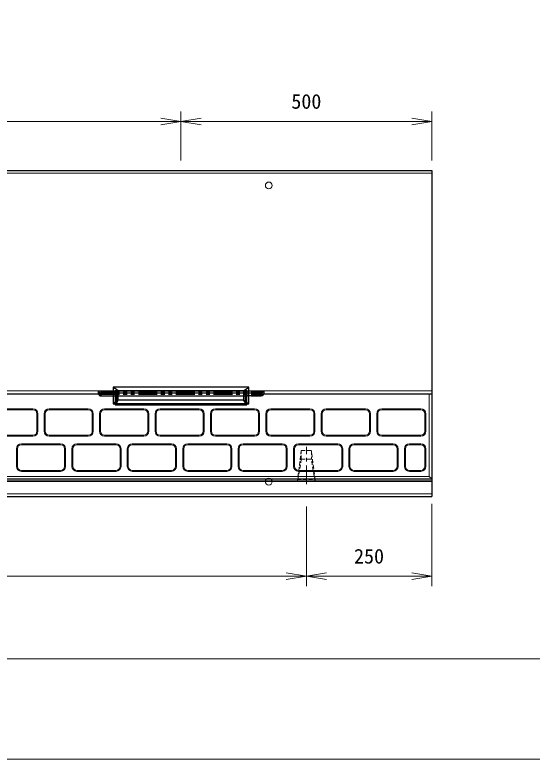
# Model space of a CAD drawing. Units: millimetres at full size, sheet at 1:20. Extents: x 0 to 8400, y 0 to 5940.
# Drawn here: x 2697 to 3728, y 0 to 1485 of the extents above; entities that cross this region are included whole.
import ezdxf
from ezdxf.enums import TextEntityAlignment as Align

# ---------------------------------------------------------------- set-up
doc = ezdxf.new("R2010")
doc.units = ezdxf.units.MM
doc.header["$LTSCALE"] = 20
for name, pattern in [('USER1', [0.5625, 0.375, -0.1875]), ('USER3', [3, 1.875, -0.375, 0.375, -0.375]), ('USER4', [3.75, 1.875, -0.375, 0.375, -0.375, 0.375, -0.375])]:
    doc.linetypes.add(name, pattern=pattern)
for name, color, linetype, lineweight in [('0_2', 7, 'Continuous', 25), ('1', 7, 'Continuous', 9), ('CEN(細線）', 5, 'USER3', 9), ('CON2(細線）', 6, 'Continuous', 13), ('CON（太線）', 1, 'Continuous', 25), ('WORKLAYER', 2, 'Continuous', 25), ('構造物-寸法', 7, 'Continuous', 9)]:
    doc.layers.add(name, color=color, linetype=linetype, lineweight=lineweight)
doc.styles.add('ＭＳ ゴシック', font='')
doc.styles.get('ＭＳ ゴシック').set_extended_font_data('MS Gothic')

# ---------------------------------------------------------------- blocks, each defined once
blk = doc.blocks.new('open_arrow')
at = {"color": 0, "linetype": 'Continuous', "lineweight": -2}
blk.add_lwpolyline([(7.5, 1.25), (0, 0), (7.5, -1.25)], dxfattribs=at)

msp = doc.modelspace()

# ---------------------------------------------------------------- linework, layer by layer
at = {"layer": '0_2', "color": 3}
for p, q in [((2863.04, 735.17), (2863.04, 729.17)), ((2863.04, 735.17), (3193.04, 735.17)), ((2866.04, 730.65), (2863.04, 735.17)), ((2863.04, 729.17), (2866.04, 724.64)), ((2866.04, 724.64), (2866.04, 730.65)), ((2866.04, 730.65), (3190.04, 730.65)), ((3190.04, 730.65), (3193.04, 735.17)), ((3190.04, 724.64), (3190.04, 730.65)), ((3193.04, 729.17), (3190.04, 724.64)), ((3193.04, 735.17), (3193.04, 729.17)), ((2866.04, 724.64), (3156.54, 724.64)), ((3190.04, 724.64), (3156.54, 724.65))]:
    msp.add_line(p, q, dxfattribs=at)
at = {"layer": '0_2', "color": 1, "linetype": 'USER4'}
for p, q in [((2868.04, 733.83), (3188.04, 733.83)), ((2868.04, 733.83), (2868.04, 724.96)), ((2868.04, 728.15), (3188.04, 728.15)), ((3188.04, 733.83), (3188.04, 724.91)), ((2868.04, 724.96), (3188.04, 724.96))]:
    msp.add_line(p, q, dxfattribs=at)
at = {"layer": '1'}
for centre in [(3203.06, 1144.67), (3203.06, 553.67)]:
    msp.add_circle(centre, 6.75, dxfattribs=at)
at = {"layer": 'CEN(細線）', "lineweight": 13}
msp.add_line((3278.03, 548.65), (3278.03, 623.13), dxfattribs=at)
at = {"layer": 'CON2(細線）'}
for p, q in [((1528.04, 1169.17), (3528.04, 1169.17)), ((3523.04, 729.17), (3523.04, 564.17)), ((1533.04, 564.17), (3523.04, 564.17)), ((3523.04, 564.17), (3528.04, 559.17)), ((1528.04, 529.17), (3528.04, 529.17))]:
    msp.add_line(p, q, dxfattribs=at)
at = {"layer": 'CON2(細線）', "color": 2}
for p, q in [((2903.7, 735.17), (2153.04, 735.17)), ((3528.04, 735.17), (3153.04, 735.17))]:
    msp.add_line(p, q, dxfattribs=at)
at = {"layer": 'CON2(細線）', "color": 3, "linetype": 'USER1'}
for p, q in [((3268.03, 615.89), (3260.53, 557.73)), ((3268.03, 615.89), (3288.04, 615.89)), ((3268.03, 598.26), (3268.03, 615.89)), ((3288.03, 614.49), (3288.03, 598.26)), ((3295.53, 557.73), (3288.04, 615.89)), ((3268.03, 598.26), (3260.53, 553.71)), ((3268.03, 598.26), (3288.03, 598.26)), ((3295.53, 553.71), (3288.03, 598.26)), ((3260.53, 557.73), (3295.53, 557.73)), ((3260.53, 553.71), (3260.53, 557.73)), ((3260.53, 553.71), (3295.53, 553.71)), ((3295.53, 553.71), (3295.53, 557.73))]:
    msp.add_line(p, q, dxfattribs=at)
at = {"layer": 'CON（太線）'}
for p, q in [((1528.04, 1174.17), (3528.04, 1174.17)), ((3528.04, 1174.17), (3528.04, 524.17)), ((2188.04, 729.17), (2868.04, 729.17)), ((3188.04, 729.17), (3528.04, 729.17)), ((1528.04, 559.17), (3528.04, 559.17)), ((1528.04, 524.17), (3528.04, 524.17))]:
    msp.add_line(p, q, dxfattribs=at)
at = {"layer": 'WORKLAYER'}
for p, q in [((2892.95, 742.21), (2892.95, 709.06)), ((3163.13, 742.21), (2892.95, 742.21)), ((2903.04, 735.17), (2892.95, 742.21)), ((3159.54, 735.17), (2896.54, 735.17)), ((2896.54, 735.17), (2896.54, 706.69)), ((2899.54, 735.17), (2899.54, 709.88)), ((2903.04, 716.1), (2903.04, 735.17)), ((3153.04, 735.17), (3163.13, 742.21)), ((3153.04, 735.17), (3153.04, 716.1)), ((3156.54, 709.88), (3156.54, 735.17)), ((3159.54, 706.69), (3159.54, 735.17)), ((3163.13, 709.06), (3163.13, 742.21)), ((2903.04, 716.1), (2892.95, 709.06)), ((2899.54, 709.88), (2903.04, 716.1)), ((3153.04, 716.1), (2903.04, 716.1)), ((3153.04, 716.1), (3163.13, 709.06)), ((3153.04, 716.1), (3156.54, 709.88)), ((2892.95, 709.06), (3163.13, 709.06)), ((2896.54, 706.69), (2899.54, 709.88)), ((2896.54, 706.69), (3159.54, 706.69)), ((2899.54, 709.88), (3156.54, 709.88)), ((3156.54, 709.88), (3159.54, 706.69))]:
    msp.add_line(p, q, dxfattribs=at)
at = {"layer": '構造物-寸法'}
for p, q in [((3028.04, 1194.17), (3028.04, 1292.39)), ((3028.04, 1194.17), (3028.04, 1292.39)), ((3528.04, 1194.17), (3528.04, 1292.39)), ((3028.04, 1272.39), (2028.04, 1272.39)), ((3528.04, 1272.39), (3028.04, 1272.39)), ((2654.79, 699.17), (2732.79, 699.17)), ((2765.29, 699.17), (2843.29, 699.17)), ((2875.79, 699.17), (2953.79, 699.17)), ((2986.29, 699.17), (3064.29, 699.17)), ((3096.79, 699.17), (3174.79, 699.17)), ((3207.29, 699.17), (3285.29, 699.17)), ((3317.79, 699.17), (3395.79, 699.17)), ((3428.29, 699.17), (3506.29, 699.17)), ((2654.79, 697.17), (2732.79, 697.17)), ((2740.79, 689.17), (2740.79, 654.17)), ((2742.79, 689.17), (2742.79, 654.17)), ((2755.29, 654.17), (2755.29, 689.17)), ((2757.29, 654.17), (2757.29, 689.17)), ((2765.29, 697.17), (2843.29, 697.17)), ((2851.29, 689.17), (2851.29, 654.17)), ((2853.29, 689.17), (2853.29, 654.17)), ((2865.79, 654.17), (2865.79, 689.17)), ((2867.79, 654.17), (2867.79, 689.17)), ((2875.79, 697.17), (2953.79, 697.17)), ((2961.79, 689.17), (2961.79, 654.17)), ((2963.79, 689.17), (2963.79, 654.17)), ((2976.29, 654.17), (2976.29, 689.17)), ((2978.29, 654.17), (2978.29, 689.17)), ((2986.29, 697.17), (3064.29, 697.17)), ((3072.29, 689.17), (3072.29, 654.17)), ((3074.29, 689.17), (3074.29, 654.17)), ((3086.79, 654.17), (3086.79, 689.17)), ((3088.79, 654.17), (3088.79, 689.17)), ((3096.79, 697.17), (3174.79, 697.17)), ((3182.79, 689.17), (3182.79, 654.17)), ((3184.79, 689.17), (3184.79, 654.17)), ((3197.29, 654.17), (3197.29, 689.17)), ((3199.29, 654.17), (3199.29, 689.17)), ((3207.29, 697.17), (3285.29, 697.17)), ((3293.29, 689.17), (3293.29, 654.17)), ((3295.29, 689.17), (3295.29, 654.17)), ((3307.79, 654.17), (3307.79, 689.17)), ((3309.79, 654.17), (3309.79, 689.17)), ((3317.79, 697.17), (3395.79, 697.17)), ((3403.79, 689.17), (3403.79, 654.17)), ((3405.79, 689.17), (3405.79, 654.17)), ((3418.29, 654.17), (3418.29, 689.17)), ((3420.29, 654.17), (3420.29, 689.17)), ((3428.29, 697.17), (3506.29, 697.17)), ((3514.29, 689.17), (3514.29, 654.17)), ((3516.29, 689.17), (3516.29, 654.17)), ((2732.79, 646.17), (2654.79, 646.17)), ((2732.79, 644.17), (2654.79, 644.17)), ((2843.29, 646.17), (2765.29, 646.17)), ((2843.29, 644.17), (2765.29, 644.17)), ((2953.79, 646.17), (2875.79, 646.17)), ((2953.79, 644.17), (2875.79, 644.17)), ((3064.29, 646.17), (2986.29, 646.17)), ((3064.29, 644.17), (2986.29, 644.17)), ((3174.79, 646.17), (3096.79, 646.17)), ((3174.79, 644.17), (3096.79, 644.17)), ((3285.29, 646.17), (3207.29, 646.17)), ((3285.29, 644.17), (3207.29, 644.17)), ((3395.79, 646.17), (3317.79, 646.17)), ((3395.79, 644.17), (3317.79, 644.17)), ((3506.29, 646.17), (3428.29, 646.17)), ((3506.29, 644.17), (3428.29, 644.17)), ((2710.04, 629.17), (2788.04, 629.17)), ((2710.04, 627.17), (2788.04, 627.17)), ((2820.54, 629.17), (2898.54, 629.17)), ((2820.54, 627.17), (2898.54, 627.17)), ((2931.04, 629.17), (3009.04, 629.17)), ((2931.04, 627.17), (3009.04, 627.17)), ((3041.54, 629.17), (3119.54, 629.17)), ((3041.54, 627.17), (3119.54, 627.17)), ((3152.04, 629.17), (3230.04, 629.17)), ((3152.04, 627.17), (3230.04, 627.17)), ((3262.54, 629.17), (3340.54, 629.17)), ((3262.54, 627.17), (3340.54, 627.17)), ((3373.04, 629.17), (3451.04, 629.17)), ((3373.04, 627.17), (3451.04, 627.17)), ((3506.29, 629.17), (3483.54, 629.17)), ((3506.29, 627.17), (3483.54, 627.17)), ((2700.04, 584.17), (2700.04, 619.17)), ((2702.04, 584.17), (2702.04, 619.17)), ((2796.04, 619.17), (2796.04, 584.17)), ((2798.04, 619.17), (2798.04, 584.17)), ((2810.54, 584.17), (2810.54, 619.17)), ((2812.54, 584.17), (2812.54, 619.17)), ((2906.54, 619.17), (2906.54, 584.17)), ((2908.54, 619.17), (2908.54, 584.17)), ((2921.04, 584.17), (2921.04, 619.17)), ((2923.04, 584.17), (2923.04, 619.17)), ((3017.04, 619.17), (3017.04, 584.17)), ((3019.04, 619.17), (3019.04, 584.17)), ((3031.54, 584.17), (3031.54, 619.17)), ((3033.54, 584.17), (3033.54, 619.17)), ((3127.54, 619.17), (3127.54, 584.17)), ((3129.54, 619.17), (3129.54, 584.17)), ((3142.04, 584.17), (3142.04, 619.17)), ((3144.04, 584.17), (3144.04, 619.17)), ((3238.04, 619.17), (3238.04, 584.17)), ((3240.04, 619.17), (3240.04, 584.17)), ((3252.54, 584.17), (3252.54, 619.17)), ((3254.54, 584.17), (3254.54, 619.17)), ((3348.54, 619.17), (3348.54, 584.17)), ((3350.54, 619.17), (3350.54, 584.17)), ((3363.04, 584.17), (3363.04, 619.17)), ((3365.04, 584.17), (3365.04, 619.17)), ((3459.04, 619.17), (3459.04, 584.17)), ((3461.04, 619.17), (3461.04, 584.17)), ((3473.54, 619.17), (3473.54, 584.17)), ((3475.54, 619.17), (3475.54, 584.17)), ((3514.29, 584.17), (3514.29, 619.17)), ((3516.29, 584.17), (3516.29, 619.17)), ((2788.04, 576.17), (2710.04, 576.17)), ((2788.04, 574.17), (2710.04, 574.17)), ((2898.54, 576.17), (2820.54, 576.17)), ((2898.54, 574.17), (2820.54, 574.17)), ((3009.04, 576.17), (2931.04, 576.17)), ((3009.04, 574.17), (2931.04, 574.17)), ((3119.54, 576.17), (3041.54, 576.17)), ((3119.54, 574.17), (3041.54, 574.17)), ((3230.04, 576.17), (3152.04, 576.17)), ((3230.04, 574.17), (3152.04, 574.17)), ((3340.54, 576.17), (3262.54, 576.17)), ((3340.54, 574.17), (3262.54, 574.17)), ((3451.04, 576.17), (3373.04, 576.17)), ((3451.04, 574.17), (3373.04, 574.17)), ((3483.54, 576.17), (3506.29, 576.17)), ((3483.54, 574.17), (3506.29, 574.17)), ((1528.04, 555.43), (3528.04, 555.43)), ((1528.04, 553.71), (3528.04, 553.71)), ((3528.04, 509.17), (3528.04, 344.84)), ((3278.03, 504.17), (3278.03, 344.84)), ((3278.03, 504.17), (3278.03, 344.84)), ((1778.03, 364.84), (3278.03, 364.84)), ((3278.03, 364.84), (3528.04, 364.84))]:
    msp.add_line(p, q, dxfattribs=at)
at = {"layer": '構造物-寸法', "color": 2}
msp.add_lwpolyline([(0, 5940), (0, 0), (8400, 0), (8400, 5940)], close=True, dxfattribs=at)
at = {"layer": '構造物-寸法'}
msp.add_lwpolyline([(200, 5740), (200, 200), (8200, 200), (8200, 5740)], close=True, dxfattribs=at)
for centre, radius, start, end in [((2732.79, 689.17), 10, 0, 90), ((2765.29, 689.17), 10, 90, 180), ((2843.29, 689.17), 10, 0, 90), ((2875.79, 689.17), 10, 90, 180), ((2953.79, 689.17), 10, 0, 90), ((2986.29, 689.17), 10, 90, 180), ((3064.29, 689.17), 10, 0, 90), ((3096.79, 689.17), 10, 90, 180), ((3174.79, 689.17), 10, 0, 90), ((3207.29, 689.17), 10, 90, 180), ((3285.29, 689.17), 10, 0, 90), ((3317.79, 689.17), 10, 90, 180), ((3395.79, 689.17), 10, 0, 90), ((3428.29, 689.17), 10, 90, 180), ((3506.29, 689.17), 10, 0, 90), ((2732.79, 689.17), 8, 360, 90), ((2765.29, 689.17), 8, 90, 180), ((2843.29, 689.17), 8, 0, 90), ((2875.79, 689.17), 8, 90, 180), ((2953.79, 689.17), 8, 360, 90), ((2986.29, 689.17), 8, 90, 180), ((3064.29, 689.17), 8, 0, 90), ((3096.79, 689.17), 8, 90, 180), ((3174.79, 689.17), 8, 0, 90), ((3207.29, 689.17), 8, 90, 180), ((3285.29, 689.17), 8, 360, 90), ((3317.79, 689.17), 8, 90, 180), ((3395.79, 689.17), 8, 0, 90), ((3428.29, 689.17), 8, 90, 180), ((3506.29, 689.17), 8, 360, 90), ((2732.79, 654.17), 10, 270, 0), ((2732.79, 654.17), 8, 270, 0), ((2765.29, 654.17), 10, 180, 270), ((2765.29, 654.17), 8, 180, 270), ((2843.29, 654.17), 10, 270, 0), ((2843.29, 654.17), 8, 270, 0), ((2875.79, 654.17), 10, 180, 270), ((2875.79, 654.17), 8, 180, 270), ((2953.79, 654.17), 10, 270, 0), ((2953.79, 654.17), 8, 270, 0), ((2986.29, 654.17), 10, 180, 270), ((2986.29, 654.17), 8, 180, 270), ((3064.29, 654.17), 10, 270, 0), ((3064.29, 654.17), 8, 270, 0), ((3096.79, 654.17), 10, 180, 270), ((3096.79, 654.17), 8, 180, 270), ((3174.79, 654.17), 10, 270, 0), ((3174.79, 654.17), 8, 270, 0), ((3207.29, 654.17), 10, 180, 270), ((3207.29, 654.17), 8, 180, 270), ((3285.29, 654.17), 10, 270, 0), ((3285.29, 654.17), 8, 270, 0), ((3317.79, 654.17), 10, 180, 270), ((3317.79, 654.17), 8, 180, 270), ((3395.79, 654.17), 10, 270, 0), ((3395.79, 654.17), 8, 270, 0), ((3428.29, 654.17), 10, 180, 270), ((3428.29, 654.17), 8, 180, 270), ((3506.29, 654.17), 10, 270, 0), ((3506.29, 654.17), 8, 270, 0), ((2710.04, 619.17), 10, 90, 180), ((2710.04, 619.17), 8, 90, 180), ((2788.04, 619.17), 10, 0, 90), ((2788.04, 619.17), 8, 0, 90), ((2820.54, 619.17), 10, 90, 180), ((2820.54, 619.17), 8, 90, 180), ((2898.54, 619.17), 10, 0, 90), ((2898.54, 619.17), 8, 0, 90), ((2931.04, 619.17), 10, 90, 180), ((2931.04, 619.17), 8, 90, 180), ((3009.04, 619.17), 10, 0, 90), ((3009.04, 619.17), 8, 360, 90), ((3041.54, 619.17), 10, 90, 180), ((3041.54, 619.17), 8, 90, 180), ((3119.54, 619.17), 10, 0, 90), ((3119.54, 619.17), 8, 0, 90), ((3152.04, 619.17), 10, 90, 180), ((3152.04, 619.17), 8, 90, 180), ((3230.04, 619.17), 10, 0, 90), ((3230.04, 619.17), 8, 360, 90), ((3262.54, 619.17), 10, 90, 180), ((3262.54, 619.17), 8, 90, 180), ((3340.54, 619.17), 10, 0, 90), ((3340.54, 619.17), 8, 0, 90), ((3373.04, 619.17), 10, 90, 180), ((3373.04, 619.17), 8, 90, 180), ((3451.04, 619.17), 10, 0, 90), ((3451.04, 619.17), 8, 0, 90), ((3483.54, 619.17), 10, 90, 180), ((3483.54, 619.17), 8, 90, 180), ((3506.29, 619.17), 10, 0, 90), ((3506.29, 619.17), 8, 0, 90), ((2710.04, 584.17), 10, 180, 270), ((2710.04, 584.17), 8, 180, 270), ((2788.04, 584.17), 10, 270, 0), ((2788.04, 584.17), 8, 270, 0), ((2820.54, 584.17), 10, 180, 270), ((2820.54, 584.17), 8, 180, 270), ((2898.54, 584.17), 10, 270, 0), ((2898.54, 584.17), 8, 270, 0), ((2931.04, 584.17), 10, 180, 270), ((2931.04, 584.17), 8, 180, 270), ((3009.04, 584.17), 10, 270, 0), ((3009.04, 584.17), 8, 270, 0), ((3041.54, 584.17), 10, 180, 270), ((3041.54, 584.17), 8, 180, 270), ((3119.54, 584.17), 10, 270, 0), ((3119.54, 584.17), 8, 270, 0), ((3152.04, 584.17), 10, 180, 270), ((3152.04, 584.17), 8, 180, 270), ((3230.04, 584.17), 10, 270, 0), ((3230.04, 584.17), 8, 270, 0), ((3262.54, 584.17), 10, 180, 270), ((3262.54, 584.17), 8, 180, 270), ((3340.54, 584.17), 10, 270, 0), ((3340.54, 584.17), 8, 270, 0), ((3373.04, 584.17), 10, 180, 270), ((3373.04, 584.17), 8, 180, 270), ((3451.04, 584.17), 10, 270, 0), ((3451.04, 584.17), 8, 270, 0), ((3483.54, 584.17), 10, 180, 270), ((3483.54, 584.17), 8, 180, 270), ((3506.29, 584.17), 10, 270, 0), ((3506.29, 584.17), 8, 270, 0)]:
    msp.add_arc(centre, radius, start, end, dxfattribs=at)

# ---------------------------------------------------------------- block references
at = {"layer": '構造物-寸法', "xscale": 5.33, "yscale": 5.33, "rotation": 180}
for p in [(3028.04, 1272.39), (3528.04, 1272.39), (3278.03, 364.84), (3528.04, 364.84)]:
    msp.add_blockref('open_arrow', p, dxfattribs=at)
at = {"layer": '構造物-寸法', "xscale": 5.33, "yscale": 5.33}
for p in [(3028.04, 1272.39), (3278.03, 364.84)]:
    msp.add_blockref('open_arrow', p, dxfattribs=at)

# ---------------------------------------------------------------- texts
at = {"layer": '構造物-寸法', "style": 'ＭＳ ゴシック'}
for s, p in [('500', (3278.04, 1312.39)), ('250', (3403.03, 404.84))]:
    msp.add_text(s, height=29.33, dxfattribs=at).set_placement(p, align=Align.MIDDLE_CENTER)

doc.saveas('drawing.dxf')
